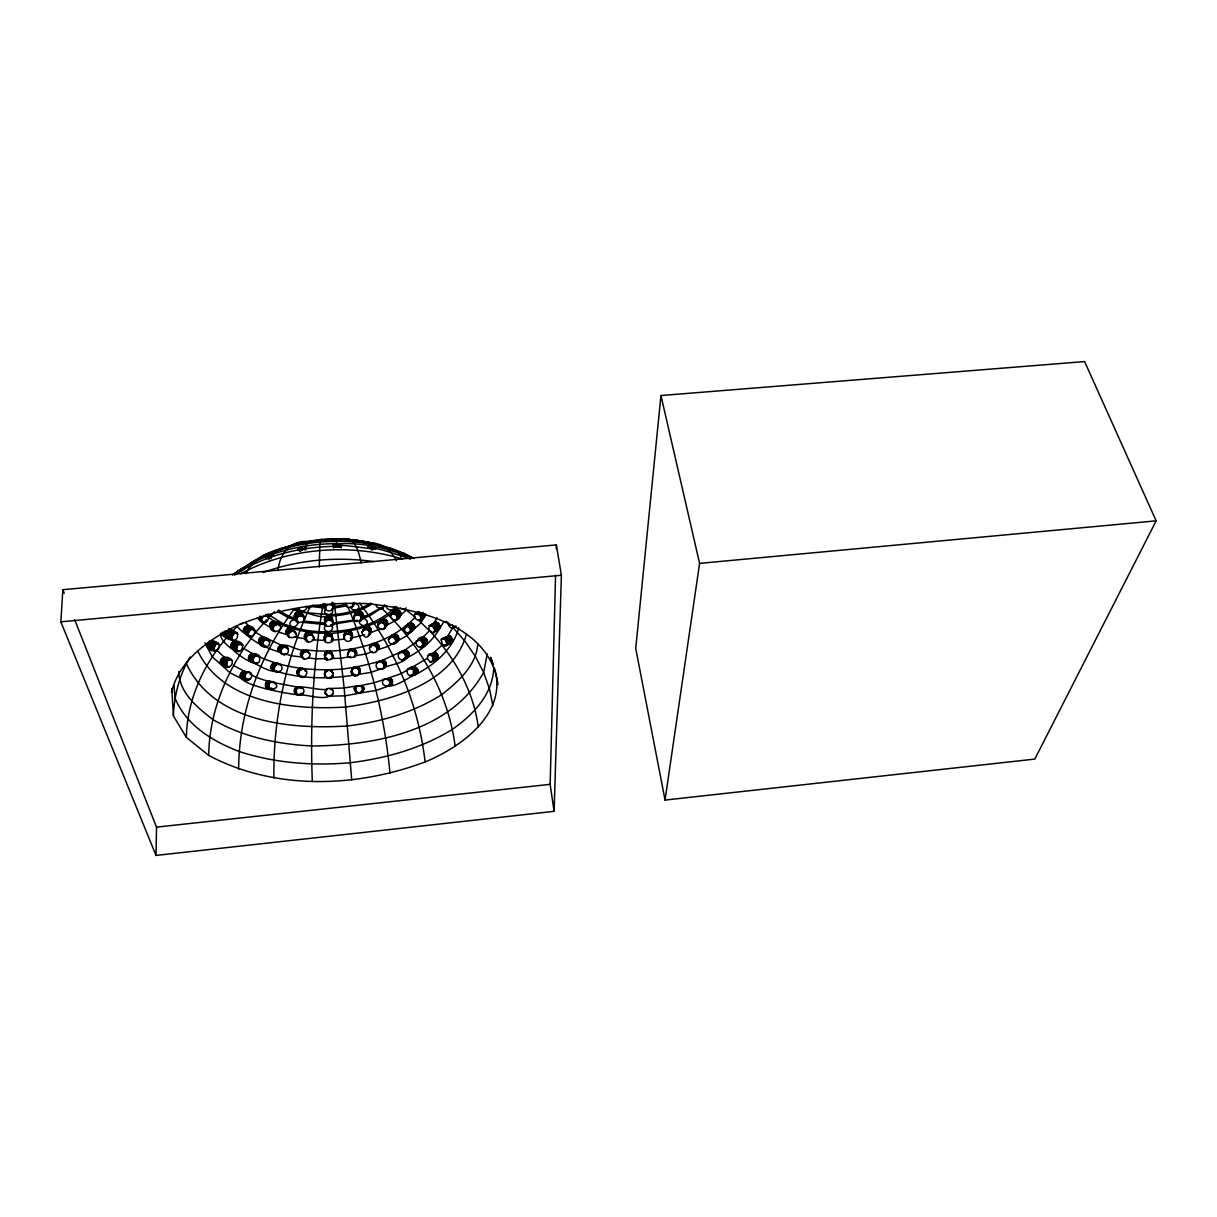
<?xml version="1.0" encoding="UTF-8"?>
<svg xmlns="http://www.w3.org/2000/svg" width="1217" height="1217" viewBox="0 0 1217 1217"><rect width="100%" height="100%" fill="white"/><g stroke="black" fill="none" stroke-linecap="round" stroke-linejoin="round"><path stroke-width="1.5" d="M333.443 547.772L333.443 544.364C360.673 541.093 388.314 548.563 413.582 558.405M334.097 547.483L334.112 544.075M334.994 547.27L334.994 543.862M336.044 547.118L336.059 543.71C299.61 543.68 262.781 553.659 232.766 574.713M337.2 547.057L336.44 541.459C306.471 541.291 275.666 548.182 249.941 563.79L255.022 560.489L237.65 571.397L235.261 573.983M287.836 648.25L284.17 645.421C289.54 646.44 290.042 654.64 284.261 654.807C281.614 652.936 275.787 651.049 278.799 646.729C286.467 641.024 297.146 652.266 306.121 649.954C344.502 654.29 387.797 646.273 415.225 617.156L406.219 610.052L394.354 621.111L385.546 625.979M284.261 654.807C277.902 654.305 282.116 644.386 287.136 647.611M338.387 547.102L338.387 543.695C344.426 543.603 340.623 547.696 336.592 546.327C300.979 546.646 264.408 555.074 234.622 575.139M339.497 547.224L339.513 543.816M340.471 547.437L340.486 544.029M341.247 547.711L341.262 544.303M396.088 606.355C378.791 624.215 352.656 631.091 328.423 631.653L328.864 635.761C342.768 642.135 317.378 648.205 325.563 634.133C350.663 631.517 379.141 627.12 397.442 607.329M156.019 855.429L60.85 621.841L62.843 589.697L556.352 544.912L561.387 575.245L554.1 811.343L156.019 855.429L156.521 827.134L74.633 619.605M370.789 603.024C358.27 610.858 343.316 614.6 328.59 614.615L329.016 619.62C344.67 628.246 313.225 628.702 329.016 619.62M417.963 611.527L414.328 615.133C414.343 622.313 424.17 621.568 425.6 614.737L425.631 613.916L421.021 618.084L420.306 620.122M382.397 668.985C387.599 665.334 379.385 657.788 376.433 663.767C374.045 670.704 385.272 671.328 386.337 665.014C386.656 662.885 385.165 660.694 383.051 660.238C369.846 664.254 356.049 667.312 342.22 669.107C308.373 671.708 272.897 667.068 243.856 648.463C223.03 680.166 209.05 717.193 208.746 755.438C274.966 790.563 356.17 787.718 425.098 761.948C461.608 746.949 508.113 713.177 494.452 668.027M554.1 811.343L550.145 784.341L555.56 575.322M556.26 548.715L556.352 544.912M296.842 672.773L297.739 669.746L300.493 668.163C313.986 669.122 302.166 685.11 296.842 672.773L301.131 677.017M298.728 673.777L299.61 670.734L302.379 669.137M238.654 769.159C238.791 711.443 260.103 654.64 294.514 608.667L307.186 612.775L328.59 614.615M388.436 639.397C388.01 645.755 396.894 645.314 398.598 639.807L398.218 636.08L394.84 634.042L388.436 639.397L392.33 635L388.725 638.514M280.397 626.07L276.442 621.857C289.327 629.934 268.653 637.662 269.946 623.88C272.699 617.977 279.301 623.119 282.77 625.264C297.024 630.467 312.1 633.707 327.373 633.129L327.814 635.913L325.35 637.708L324.954 640.553M395.008 643.337C397.944 640.005 392.528 634.574 389.227 637.769M273.795 630.862C271.148 627.44 276.731 622.359 279.925 625.355M403.755 629.067L405.246 626.268L408.76 626.907L410.798 630.345L409.308 633.129L406.676 633.007L403.953 630.01L406.417 626.801M265.778 614.387C271.224 616.487 267.329 624.169 262.613 622.663L257.304 617.536C261.716 624.397 270.372 625.553 275.316 631.699M396.529 641.435L406.858 635.776L414.449 628.641L414.769 626.938L413.521 624.215L410.038 622.678L404.074 627.348M288.946 635.213C283.667 634.894 285.858 627.181 290.346 627.789L292.917 630.878C305.969 640.872 276.624 638.803 292.917 630.878M228.005 666.977L220.749 664.299C218.132 658.26 226.21 654.746 230.698 659.127L231.823 660.162C234.394 666.201 226.377 669.746 221.89 665.319L212.412 656.967L204.928 642.804M226.879 665.958L227.168 661.059L230.698 659.127M300.432 654.031L303.094 649.939L305.832 651.612C316.42 653.346 303.55 665.243 300.645 655.005L300.432 654.031L302.364 656.952M302.151 655.978L303.109 653.103L305.832 651.612M386.397 686.418C397.396 682.189 379.445 673.366 383.02 684.608C393.441 690.313 407.239 677.519 416.959 673.807C435.427 664.117 453.287 648.372 458.779 627.789M385.409 686.327L390.9 685.262C394.034 683.269 392.33 677.763 388.573 678.021L401.306 673.579L427.228 658.427M429.205 625.66L432.248 626.04L434.286 628.504L434.758 631.349L432.628 632.901L428.932 629.737L429.205 625.66L435.914 621.841L439.063 624.062L440.082 627.835C431.898 642.485 417.325 653.529 402.082 660.01C399.587 659.766 397.776 657.119 398.263 654.7C400.804 647.17 410.175 657.576 403.04 659.949M250.291 674.294C266.417 683.346 286.254 683.924 303.185 688.594C305.011 690.86 303.505 694.648 300.599 695.013C296.598 695.348 222.863 683.924 244.206 671.191L246.306 672.742M247.69 680.105C243.354 679.056 244.876 671.632 249.166 672.073C255.859 675.055 248.177 684.273 242.731 679.208L248.572 680.105M208.746 755.438L186.353 737.38C187.022 700.429 203.117 665.06 226.986 637.312M382.853 668.209C390.125 663.919 408.151 663.873 409.018 653.316C407.649 648.463 401.808 650.137 399.146 652.981M186.353 737.38L173.407 715.931C174.183 695.348 179.447 674.75 190.095 657.028M304.387 636.065L307.171 632.14L308.205 631.897L309.742 634.742C321.805 637.617 304.615 648.844 304.387 636.065L306.547 640.735M305.923 638.925L306.958 636.156L309.742 634.742M173.407 715.931L171.795 688.792M421.295 647.368L422.923 644.462L421.843 641.496L419.363 639.777L416.427 640.994C414.115 646.668 422.634 650.334 425.874 644.706L424.17 644.812M304.402 618.586L300.934 612.364C313.393 623.789 289.524 627.211 295.259 613.353C304.904 608.698 316.709 619.331 327.495 616.091C342.951 615.924 358.787 612.455 371.93 604.043M304.22 617.704C302.333 613.535 295.107 616.639 296.522 620.883M420.473 647.55L427.091 643.61C429.434 637.921 420.899 634.316 417.659 639.883M660.953 395.525L635.73 648.418L665.045 800.071L1034.83 759.089L1156.15 520.846L1084.621 361.571L660.953 395.525L699.592 563.38L665.045 800.071M214.937 650.137L207.286 647.109L208.031 643.169L210.556 640.629C215.576 640.827 222.239 644.097 217.98 649.467C216.565 653.788 204.623 648.037 209.735 648.189M215.409 651.141C212.792 649.133 214.861 644.402 217.508 643.215M325.289 692.458L327.221 688.959L325.38 690.48L325.045 693.492L328.347 696.2L324.893 692.473M300.447 694.131L298.576 694.937C307.977 694.025 326.491 702.27 333.215 693.249C334.036 690.176 330.705 687.514 327.769 688.579C323.433 693.249 285.417 678.797 296.568 694.709L298.591 694.77C294.925 693.447 295.701 687.529 299.549 687.118M441.193 639.838L442.486 644.493L445.848 645.74C448.054 643.245 445.3 637.556 441.908 638.651L441.193 639.838L449.864 635.898L452.283 638.94L452.541 641.755L443.87 645.71M324.437 673.64L324.969 671.586L327.464 669.624L331.937 671.48L333.199 674.34C333.23 680.136 323.981 679.375 324.437 673.64L326.126 677.428M324.863 674.568L325.38 672.499L327.89 670.537M326.886 660.025L326.445 658.138C323.342 656.678 324.087 651.764 327.358 651.049L327.814 652.905C345.369 657.925 315.416 665.775 327.814 652.905M332.393 658.473L332.302 653.666L329.442 651.004L329.898 652.86M412.943 674.918L413.552 670.217L409.657 667.996C405.231 669.122 407.026 676.53 411.376 675.77L416.959 673.807C420.671 669.365 413.841 664.117 409.657 667.996M237.908 651.506L231.184 647.916C228.796 640.75 239.171 638.575 242.594 644.751C243.096 660.755 220.657 642.637 220.703 635.031M236.737 650.426L237.421 645.497L241.438 643.671M272.456 689.598L267.055 688.7C258.658 671.662 291.061 688.67 268.881 689.233L271.528 688.046M270.615 689.065C267.451 687.149 268.896 681.55 272.654 681.55M256.483 663.539L249.439 660.877C245.378 654.7 255.342 650.578 259.282 656.237C263.465 674.188 234.44 652.616 232.341 648.996L238.684 651.658M255.555 663.524L253.41 661.911L253.151 658.853L254.931 656.146L257.7 655.385M432.826 660.907L432.491 656.176L428.749 654.457L427.167 658.306L430.073 662.018L437.968 659.036L438.379 656.252L435.473 652.555L433.906 652.616L432.37 654.487M324.985 624.26L324.574 618.692L327.495 616.091L327.951 619.772M345.628 603.176C344.335 609.154 355.638 608.865 353.858 602.415M352.2 606.933L352.717 603.754M323.19 603.419C313.241 662.185 310.046 722.077 312.313 781.603M278.115 570.545C279.21 554.085 291.046 539.466 308.799 541.641C334.249 537.427 361.419 538.188 385.743 547.346M466.446 634.103C452.8 683.467 390.9 700.794 345.947 707.016C294.118 710.256 222.863 703.517 197.473 650.578M332.728 602.415C338.22 612.41 322.216 614.372 325.045 604.058M477.794 644.006C476.121 666.125 457.927 681.87 441.634 694.709C413.293 712.63 380.708 721.909 347.636 725.971C290.604 729.607 213.431 722.487 186.338 663.493M232.538 640.248C230.591 637.419 233.816 631.806 237.254 632.901C239.749 644.478 226.621 640.112 221.509 634.316M492.931 705.997L489.523 689.035L483.651 672.469L487.256 653.894M343.833 637.389C344.305 631.334 354.695 634.544 351.257 639.777C345.582 645.649 340.334 634.437 346.662 631.44L346.024 634.316M344.67 633.555L344.274 639.275M348.062 633.966L348.686 631.091C351.911 631.075 353.919 635.533 351.181 637.602M493.752 668.072C492.626 694.77 472.987 714.759 452.405 729.363C421.523 748.349 386.291 758.237 350.542 762.709C313.058 765.98 275.072 763.181 239.171 751.513C212.686 741.214 186.277 725.515 175.02 698.056L174.001 685.369M351.88 669.517L354.512 667.114C350.466 668.757 349.933 675.374 354.984 675.907L355.988 674.827C328.271 679.451 298.454 679.223 271.893 669.73C269.672 667.175 271.832 662.687 275.194 662.748C279.651 662.398 284.459 667.296 280.671 671.069C271.148 673.899 259.753 665.425 251.021 661.713L257.426 663.28M275.924 671.693C271.817 669.046 276.076 661.896 280.382 664.588M349.903 650.912L351.941 650.563L352.763 648.585C367.047 657.074 338.265 663.508 350.739 648.935L347.895 653.088M347.682 654.077L349.188 650.228M355.486 655.704L354.695 651.916L351.941 650.563M351.698 638.91L352.504 635.076M351.454 636.065L352.063 633.19M351.257 639.777L352.413 634.103M350.861 635.259L351.47 632.384M351.241 672.56L353.615 667.677M354.984 675.907C361.814 676.485 359.654 665.288 353.508 668.163M357.981 674.979C361.601 673.047 360.871 667.038 356.611 666.749L355.607 667.798M350.055 634.605L350.663 631.729M250.428 636.582L243.613 632.034C241.879 624.899 252.238 623.804 254.809 630.284C255.098 643.002 240.357 631.319 237.315 626.238L232.614 631.045M349.096 634.163L349.72 631.288M249.637 636.415L248.283 634.544L248.922 631.669L251.174 629.463L253.699 629.235M269.535 641.04L264.987 637.647C271.558 638.073 270.874 647.566 264.91 647.048C257.958 646.972 256.239 636.704 263.481 636.81L285.295 647.048M263.374 646.212L262.583 643.61L263.922 640.796L266.599 639.427L269.033 640.294M345.156 634.848L345.795 631.973M343.924 638.362L345.111 632.688M388.086 685.795L389.06 685.886L375.87 690.465L360.202 693.005C363.807 691.545 362.818 685.643 358.924 685.475M358.178 693.355C378.517 683.771 340.623 683.863 359.35 693.188L358.346 692.975M354.649 690.085L355.836 689.948L356.033 687.909L354.847 688.046M353.326 605.594L353.082 603.13M355.181 615.376L357.068 614.722L358.315 610.751C374.851 616.35 346.678 631.045 355.729 612.045L356.429 611.406L354.482 616.015M355.729 612.045L355.47 615.528M361.723 619.681L360.932 616.167L357.068 614.722M371.215 549.704L372.022 546.387C389.942 553.37 339.543 542.721 338.935 546.311M372.341 550.008L373.132 546.692M361.829 632.46L364.902 626.953L361.829 632.46C368.234 647.094 374.577 622.283 362.058 631.547M369.01 635.487C372.615 632.734 371.87 625.964 366.758 626.314L365.1 629.448M370.074 646.425C373.589 642.196 380.023 648.935 375.597 652.114C369.664 655.278 366.819 645.603 372.828 643.489L369.588 647.246M371.383 646.896L372.113 644.143M393.669 643.093L387.949 646.41L377.605 649.802C380.784 647.627 378.274 642.424 374.669 642.85L372.645 645.132M377.681 625.066L378.411 623.469C381.514 620.351 387.417 625.188 384.572 628.672L381.043 629.508L377.955 626.922L377.681 625.066L380.982 619.925L377.924 624.199M387.112 625.097L387.052 620.792L383.507 618.921L378.548 624.808M267.892 616.41C264.88 614.235 260.347 618.297 261.518 621.598L262.613 622.663M361.525 616.973L362.742 612.988M360.536 621.096L362.94 615.696M361.86 617.871L363.092 613.885M361.251 620.457L363.153 614.813M360.141 615.483L361.373 611.512M360.932 616.167L362.164 612.181M359.182 615.011L360.415 611.04M358.133 614.752L359.38 610.782M390.338 615.635L395.053 609.656C401.99 608.013 402.842 618.145 396.301 620.183L392.619 619.712L390.353 616.517L393.897 610.751M353.873 618.616L354.71 615.954M356.064 614.935L357.311 610.964L356.581 609.778M353.797 617.688L355.273 612.836M397.472 619.088L396.286 614.859L391.752 613.764M407.786 624.762L408.06 623.956M401.853 652.753C410.159 645.253 421.782 639.807 429.388 630.604C454.595 657.195 473.535 690.739 478.311 727.431M332.211 695.059L333.215 693.249M332.013 677.26L332.621 674.477L333.078 675.405M355.029 656.602L356.49 652.738M355.623 653.712L356.414 651.734M354.345 657.332L356.292 653.712M355.273 652.753L356.079 650.776M354.695 651.916L355.501 649.939M171.46 692.367C179.249 660.344 207.499 640.629 235.2 626.39C276.685 608.576 321.836 601.852 366.804 603.617C417.157 608.896 489.477 624.184 497.981 684.456L497.388 684.562M353.904 651.232L354.71 649.269M352.96 650.776L353.782 648.798M349.036 651.46L349.872 649.482M347.758 655.081L348.534 652.099M313.134 605.366L309.301 608.257L305.376 606.385M310.229 606.385C285.417 659.812 273.095 719.11 273.916 777.982M332.074 621.294L332.119 617.688L329.624 616.045L330.096 619.727M400.743 557.416L402.249 554.313C421.28 564.11 375.262 545.733 373.938 549.08M369.679 632.81L371.307 629.661M368.31 636.126L371.337 630.604M369.36 631.866L371.002 628.717M325.335 607.1C326.582 603.571 333.093 603.799 333.306 607.815M368.051 630.3L369.694 627.166M368.812 631.014L370.455 627.881M367.138 629.782L368.781 626.649M366.134 629.493L367.777 626.359M364.111 629.645L365.769 626.512L365.1 625.295M245.864 573.648C257.198 551.073 285.615 546.905 307.855 542.341C311.735 542.097 307.095 544.166 305.695 544.105M375.947 604.438L376.844 606.964L380.541 608.835L382.381 608.515L384.085 605.336M382.381 608.515L384.77 604.864M381.514 608.789L383.218 605.594M328.423 631.653C316.146 632.14 303.642 630.725 291.989 626.709L291.304 627.957L296.111 633.783M277.324 611.39L288.155 617.567L295.685 619.97L296.37 618.723L288.992 616.35L278.404 610.31M406.159 607.952L403.998 609.626L400.393 608.028M433.8 623.423L437.101 617.688M447.171 637.069L452.876 627.455L465.168 641.465L475.482 656.541L483.651 672.469M364.202 627.592L363.533 630.254M371.109 631.517L369.938 632.962L381.317 628.474M378.822 662.367L380.1 660.801L377.726 662.2M443.886 621.689L440.082 627.835L432.628 632.901M300.873 610.721L300.082 611.953L302.242 615.893M483.255 673.077C450.016 731.904 373.589 745.625 311.537 745.975C277.187 744.135 242.791 737.015 212.808 719.521C197.443 707.655 179.158 692.625 178.701 671.586M385.302 627.09L387.843 623.515M384.572 628.672L387.599 624.367M385.028 625.219L387.569 621.659M385.302 626.162L387.843 622.587M383.005 629.554L384.694 627.166M383.796 623.591L386.337 620.031M384.511 624.351L387.052 620.792M382.914 622.998L385.47 619.453M380.936 622.48L383.507 618.921M381.94 622.617L384.496 619.073M243.856 648.463L255.631 632.353L266.523 619.833M412.122 667.768L407.543 669.624M383.081 608.044L383.751 605.777M397.716 617.43L401.002 613.322M396.301 620.183L401.002 614.189M396.97 615.65L400.256 611.543M397.472 616.532L400.743 612.41M395.449 614.22L398.735 610.113M396.286 614.859L399.572 610.751M392.589 613.535L395.89 609.428M393.532 613.535L396.833 609.428M394.506 613.764L397.792 609.656M390.581 614.859L394.369 610.113L393.182 609.185M375.597 652.114L378.822 648.326M377.057 648.691L379.065 646.394M377.057 649.68L379.065 647.383M376.783 647.703L378.791 645.421M376.266 646.82L378.274 644.538M375.536 646.06L377.544 643.793M374.653 645.512L376.661 643.23M373.665 645.193L375.688 642.911M369.329 648.189L371.368 645.908M357.083 675.541L359.684 673.123M359.182 673.26L360.171 672.18M359.411 672.21L360.384 671.145M359.35 671.16L360.323 670.095M353.919 675.678L354.938 674.598M359.015 670.141L360.004 669.076M352.96 675.192L353.98 674.112M238.988 571.914L242.487 568.187L245.469 566.985M358.422 669.244L359.411 668.194M352.169 674.477L353.173 673.397M357.615 668.529L358.619 667.479M351.576 673.579L352.595 672.499M356.657 668.027L357.661 666.977M351.181 671.495L352.2 670.43M351.394 670.461L352.428 669.396M266.401 615.178L268.698 617.354L274.586 611.664M433.906 652.616L442.09 645.162M421.021 618.084L424.261 614.068M418.891 620.503L423.486 616.334M419.667 620.427L425.6 614.737M385.257 605.807L369.207 616.106L360.673 619.194M415.027 613.916L419.013 614.676L421.325 612.592M420.823 617.186L419.774 615.422L423.227 612.303M420.397 616.274L422.695 614.189M393.441 644.219L395.495 642.363M414.328 615.133L416.625 613.049M416.427 613.535L418.739 611.451M417.294 613.687L419.591 611.619M395.829 640.75L398.902 637.967M392.483 644.295L395.586 641.511M395.799 641.709L398.872 638.925M395.145 638.849L398.218 636.08M395.601 639.777L398.674 636.993M394.475 638.043L397.563 635.274M392.711 636.978L395.799 634.224M393.639 637.404L396.742 634.635M391.737 636.795L394.84 634.042M447.917 622.708C447.369 626.359 454.808 631.41 452.602 624.945M408.486 633.342L414.723 627.85M410.479 632.064L421.097 622.739L424.261 616.258M409.308 633.129L413.263 629.721L411.559 629.874M410.601 629.402L414.571 625.994M407.589 633.296L414.769 626.938M409.551 627.622L413.521 624.215M410.175 628.459L414.145 625.066M406.965 626.116L410.935 622.724M407.878 626.405L411.863 622.998M408.76 626.907L412.746 623.515M333.443 544.364L333.717 545.718L336.592 546.327M403.801 628.155L410.038 622.678M242.579 623.21L243.4 622.572M302.546 550.297L301.74 546.965L298.013 548.897L300.842 549.719M242.442 568.75L237.954 572.69L239.08 572.37M240.723 571.351L245.21 567.411L244.085 567.746M232.462 574.85L242.487 568.187M434.819 630.467L440.143 626.953M433.374 632.87L439.337 629.083L437.131 629.174M433.739 627.561L439.063 624.062M434.286 628.504L439.611 625.006M434.652 629.508L439.976 625.994M429.799 626.04L432.461 624.291M431.411 625.568L436.736 622.07M432.248 626.04L437.572 622.541M433.039 626.709L438.363 623.21M430.59 625.34L435.914 621.841M271.239 558.694L269.687 555.56L265.458 558.527L267.436 558.649M252.315 562.117L247.234 565.418L248.238 564.855M254.003 561.067L264.074 554.846L273.597 551.697L270.752 553.446M240.449 573.846C289.114 547.559 349.477 543.071 402.218 558.922M383.994 666.429L386.337 665.014M383.69 667.433L386.048 666.003M384.009 665.38L386.367 663.965M383.766 664.33L386.124 662.93M383.279 663.387L385.622 661.987M451.461 628.185L454.671 626.283M452.055 628.368L455.28 626.466M452.541 628.307L456.116 626.086M382.564 662.58L384.922 661.181M381.682 661.987L384.04 660.588M376.981 662.885L379.354 661.485M379.643 661.546L402.736 651.049M380.678 661.637L383.051 660.238M419.576 647.474L422.634 645.695M422.831 645.421L427.41 642.759M422.405 642.424L427 639.762M422.786 643.428L427.365 640.781M422.923 644.462L427.517 641.8M421.112 640.705L425.707 638.058M421.843 641.496L426.437 638.849M416.427 640.994L421.036 638.347M419.363 639.777L423.957 637.145M420.261 640.127L424.855 637.48M418.481 639.701L423.075 637.054M246.153 679.314L241.194 678.417L229.952 672.773L221.89 665.319L224.141 664.878M405.55 657.332L409.125 655.385M402.082 660.01L408.79 656.313M405.626 656.313L409.201 654.366M405.033 654.274L408.608 652.327M405.459 655.263L409.018 653.316M404.409 653.392L407.984 651.46M402.69 652.221L406.265 650.289M403.603 652.692L407.193 650.76M398.583 653.757L405.307 650.076M269.489 557.918L273.703 554.937L271.726 554.815M444.601 645.968L450.564 643.184M445.27 645.984L451.233 643.184M446.304 641.724L452.283 638.94M446.578 642.728L452.557 639.929M446.669 643.687L452.648 640.887M444.616 639.168L450.594 636.4M445.285 639.883L451.264 637.1M445.863 640.75L451.842 637.967M441.908 638.651L449.864 635.898M443.171 638.408L449.149 635.624M330.431 696.139L331.389 695.713M326.81 689.005L327.769 688.579M275.681 551.788L280.29 549.415L278.419 549.673M276.32 550.434L271.71 552.807L273.566 552.548M279.56 549.445C322.733 533.974 372.95 536.667 413.704 558.207M285.904 547.254L287.531 546.631L279.53 549.491M433.176 660.086L438.318 658.214M430.073 662.018L435.199 660.131M430.879 662.124L436.781 660.086L436.021 660.238M433.252 658.123L438.379 656.252M433.313 659.142L438.455 657.271M269.672 552.99L282.177 548.593M283.896 547.985L296.34 543.482M364.72 634.818L350.329 638.134M431.868 655.385L437.009 653.529M432.491 656.176L437.633 654.32M432.963 657.104L438.105 655.248M428.749 654.457L434.667 652.449M427.563 655.522L435.473 652.555M431.137 654.776L436.279 652.92M263.222 572.477C298.119 559.759 336.759 556.428 373.467 561.539M372.356 651.643L365.556 654.061L354.284 655.887M381.164 668.802L371.063 672.347L358.072 674.461M361.768 617.11L368.386 614.935L380.967 607.694C419.956 643.96 448.388 693.158 455.158 746.401M357.296 620.305L331.435 624.519M243.613 679.208L245.271 678.401L250.23 679.299M303.139 549.323L306.045 548.198L306.501 546.768L304.022 546.57L304.828 549.917M410.479 675.815L415.393 674.659L414.495 674.705M398.75 616.289L399.587 616.061M413.871 673.244L417.872 672.134M413.506 674.157L417.522 673.047M409.581 675.587L412.259 674.842M413.993 672.24L418.009 671.13M413.552 670.217L417.568 669.122M413.886 671.206L417.903 670.111M413.004 669.35L417.02 668.255M408.091 668.863L414.586 666.87M411.468 668.179L415.484 667.099M412.289 668.65L416.305 667.57M241.742 623.636L240.205 623.789M304.554 542.843L300.675 544.242L303.398 544.501M278.45 610.569L279.454 610.356M388.984 685.125L391.646 684.608M389.531 684.289L392.178 683.756M389.851 683.315L392.498 682.783M389.912 682.281L392.574 681.763M389.729 681.261L392.376 680.759M389.288 680.333L391.95 679.816M388.634 679.542L391.296 679.04M344.578 639.168L331.039 640.279M384.055 679.147L389.562 678.097M383.325 679.801L386.747 678.645L373.984 682.798L359.928 685.703M387.827 678.949L390.49 678.447M308.799 541.641C320.512 539.344 298.195 543.056 306.562 542.021M350.663 656.526L341.049 658.306L331.146 658.443M359.35 693.188L344.883 695.85L330.005 696.139M310.092 541.124C326.095 538.218 342.829 538.036 358.848 540.759L356.718 540.454L361.099 541.246M334.842 606.522L346.723 604.469M335.025 607.907L347.317 605.777M353.402 620.138L333.26 622.998M356.338 685.977L344.137 687.985L329.837 688.518L332.743 690.252M327.814 635.913L328.864 635.761M361.084 692.443L362.24 692.29M368.888 543.33C380.784 541.489 391.387 550.662 396.483 560.702M275.559 670.81L274.54 670.947L277.826 672.256M356.262 692.656L357.433 692.488L355.501 691.956M361.784 691.697L362.94 691.545M362.27 690.769L363.411 690.632M354.953 691.073L356.14 690.921M362.499 689.765L363.64 689.628M362.453 688.731L363.609 688.594M354.619 689.05L355.805 688.913M362.149 687.742L363.305 687.62M361.601 686.875L362.757 686.753M355.334 687.133L357.205 686.251L356.033 686.373M156.521 827.134L550.145 784.341M360.84 686.175L361.997 686.053M356.9 685.825L358.087 685.703M60.85 621.841L561.387 575.245M699.592 563.38L1156.15 520.846M246.366 633.19L244.723 633.099C254.11 642.393 266.873 648.418 279.484 652.038M334.766 539.968L331.693 540.728L335.268 541.443M336.44 541.459L340.638 540.667L337.063 539.952M406.615 657.986L404.698 657.834M326.004 606.598L312.556 605.29M260.103 618.784L258.4 618.601M325.593 623.119L303.702 621.066M325.76 640.401L312.252 639.853M327.419 658.503L315.827 658.914L308.403 657.88M333.519 539.04L330.583 539.192L334.021 539.405M336.303 539.374L339.33 539.177L335.801 539.025M337.596 541.428C358.072 541.109 378.989 544.227 398.065 551.833M325.532 624.64L303.17 622.359M325.913 608.135L311.963 606.629M301.557 687.346L299.534 687.316L301.147 688.548M296.537 687.362L298.561 687.392M300.416 687.818L302.455 687.864M295.655 687.894L297.663 687.924M294.94 688.639L296.948 688.67M294.423 689.537L296.431 689.583M294.164 690.556L296.172 690.602M294.164 691.591L296.172 691.636M369.816 546.037L367.519 546.539L371.733 548.73M294.438 692.579L296.446 692.64M301.162 693.386L303.2 693.447M294.955 693.477L296.963 693.538M295.685 694.192L297.693 694.268M299.565 694.664L301.588 694.724M298.576 694.937L300.599 695.013M364.491 542.006L362.24 542.097L366.652 543.619M368.873 543.984L371.109 543.877L366.713 542.356M268.12 681.353L271.695 681.687M274.479 682.083L270.919 681.748L271.665 682.372M267.223 681.748L270.782 682.098M266.447 682.387L270.007 682.737M265.838 683.224L269.383 683.574M265.443 684.197L268.987 684.547M265.291 685.232L268.835 685.597M265.382 686.266L268.942 686.631M265.732 687.24L269.292 687.605M266.295 688.061L269.855 688.442M270.752 688.685L274.312 689.05M304.387 659.051L302.668 657.089L291.38 655.78L284.672 653.651M363.274 541.595L365.389 541.884L361.008 541.109L372.098 542.904L380.282 545.87M243.324 671.191L249.166 672.073M242.472 671.465L250.702 672.879M241.666 671.997L246.64 672.879M240.996 672.742L245.956 673.625M240.494 673.655L245.454 674.537M240.19 674.674L245.149 675.572M240.114 675.739L245.073 676.622M240.266 676.758L245.225 677.656M240.631 677.671L245.591 678.569M400.363 553.613L398.887 553.522L403.496 556.61M347.59 538.933L351.12 539.816C357.463 545.794 359.289 554.83 361.266 562.984M399.724 552.259L404.744 553.522L412.244 558.451M223.837 657.363L229.967 659.005M223.076 657.515L229.207 659.142M216.732 650.182L225.693 658.519L231.823 660.162M222.315 657.925L228.446 659.568M221.616 658.58L227.746 660.222M221.038 659.416L227.168 661.059M220.596 660.405L226.727 662.048M220.338 661.455L226.468 663.098M220.277 662.504L226.408 664.147M220.414 663.463L226.545 665.121M223.38 665.303L229.496 666.946M222.62 665.456L228.735 667.099M278.663 632.14L287.121 634.65M291.989 626.709L283.607 624.047L267.679 614.053M382.61 546.327L384.663 546.981M385.911 547.848L386.9 548.152M391.478 548.7L390.064 548.35L398.476 551.773L393.426 549.415M293.921 636.856L306.547 639.047L308.084 641.922M293.556 609.839L299.093 611.771L301.253 615.711M332.91 639.412L331.906 634.772L329.457 633.083L329.913 635.867M397.077 551.423L412.32 557.918M405.398 557.295L410.509 559.166M218.634 643.413L211.165 640.598L212.321 642.044M209.887 640.933L216.854 643.519M214.055 642.682L219.258 644.614M209.218 641.481L216.185 644.067M208.579 642.241L215.546 644.843M208.031 643.169L214.998 645.755M207.605 644.189L214.572 646.775M207.331 645.223L214.298 647.824M207.225 646.227L214.192 648.828M209.065 648.494L216.018 651.095M333.199 674.34L331.48 670.567L329.609 669.563L330.05 670.476M325.7 676.485L328.012 678.432M277.096 663.311L281.127 665.243M274.175 662.869L277.461 664.147M273.216 663.28L276.487 664.558M272.349 663.919L275.62 665.197M259.282 656.237L254.733 654.442L255.281 655.218M252.223 653.575L256.757 655.37M251.28 653.848L255.813 655.628M256.802 655.811L259.814 656.997M250.398 654.366L254.931 656.146M271.665 664.771L274.936 666.049M271.208 665.76L274.464 667.053M249.622 655.111L254.155 656.891M249.013 656.024L253.547 657.819M270.98 666.825L274.251 668.118M248.633 657.058L253.151 658.853M248.466 658.138L252.999 659.933M271.026 667.89L274.297 669.183M271.345 668.878L274.616 670.187M248.557 659.173L253.09 660.983M248.892 660.116L253.41 661.911M271.893 669.73L275.164 671.039M235.079 641.024L240.647 643.519M234.242 641.146L242.594 644.751M233.375 641.526L242.883 645.603M232.569 642.165L238.136 644.66M231.854 643.002L237.421 645.497M231.306 643.976L236.874 646.47M230.941 645.025L236.509 647.52M230.804 646.075L236.372 648.585M230.88 647.064L236.448 649.574M233.983 649.026L239.536 651.536M295.685 619.97L296.552 620.381A4.138 3.408 -25.5 0 1 292.978 626.877M305.376 669.928L302.577 668.422L306.121 670.673M304.722 670.613L306.623 671.601M299.458 668.437L301.344 669.426M298.515 668.985L300.401 669.974M297.739 669.746L299.61 670.734M297.176 670.673L299.063 671.662M296.872 671.708L298.743 672.712M228.811 628.413L237.254 632.901M229.694 629.25L236.007 632.627M228.918 629.524L237.878 634.163M228.127 630.026L234.44 633.418M227.366 630.771L233.679 634.148M225.115 630.817L233.01 635.046M233.527 665.486L244.206 671.191M224.567 631.821L232.447 636.05M222.605 632.003L232.067 637.084M304.265 676.987L301.329 676.256L303.216 677.276M223.989 633.859L231.884 638.088M225.13 635.168L221.205 633.738L233.801 640.507M220.87 633.053L231.899 638.986M297.1 673.807L298.971 674.811M220.505 633.738L233.101 640.507M297.602 674.735L299.473 675.739M298.332 675.481L299.245 675.998M313.743 637.069L310.229 632.171L311.765 635.015M302.668 657.089L300.645 655.005M309.879 653.97L306.121 649.954L307.855 651.871M268.698 617.354L278.419 624.504M267.512 639.457L255.631 632.353L245.378 622.556M262.553 636.765L266.599 639.427M267.101 640.142L269.794 641.922M261.609 636.993L265.641 639.64M260.697 637.449L264.728 640.112M259.89 638.134L263.922 640.796M259.236 638.986L263.268 641.648M258.78 639.944L262.811 642.606M258.552 640.933L262.583 643.61M262.735 644.173L266.782 646.851M258.582 641.922L262.613 644.599M261.792 644.402L264.485 646.181M258.856 642.804L262.887 645.482M260.879 644.356L264.91 647.048M247.994 625.751L254.809 630.284M247.127 625.842L252.056 629.128M246.23 626.162L251.174 629.463M245.378 626.725L250.306 630.026M244.617 627.47L249.546 630.771M243.993 628.352L248.922 631.669M243.567 629.326L248.481 632.642M243.339 630.3L248.268 633.616M243.37 631.227L248.283 634.544M284.869 646.06L288.323 649.072M281.34 644.964L284.291 647.17M280.382 645.345L283.318 647.535M279.514 645.938L282.45 648.129M278.799 646.729L281.736 648.92M278.297 647.642L281.233 649.848M278.039 648.646L280.975 650.852M278.039 649.65L280.96 651.871M278.282 650.593L281.218 652.814M278.784 651.399L282.435 654.259M446.183 621.37L450.199 625.021M294.392 616.913L295.518 618.312M295.427 632.079L292.156 628.368L295.883 632.87M235.87 641.176L237.315 643.108M418.754 620.503L429.388 630.604M266.219 615.026L268.333 617.049M266.432 615.817L268.531 617.84M260.012 616.045L262.127 618.084M259.51 616.958L261.625 618.997M259.236 617.886L263.268 621.826M258.141 617.764L263.404 622.876M273.992 620.944L277.476 624.443M273.004 621.126L276.487 624.625M272.045 621.552L275.529 625.036M271.178 622.176L274.662 625.675M270.463 622.967L273.947 626.466M269.946 623.88L273.414 627.379M269.657 624.823L273.14 628.337M269.642 625.766L273.11 629.28M269.855 626.633L273.338 630.147M305.695 638.56L304.585 637.008M306.973 650.456L309.407 653.088M303.094 649.939L304.813 651.871M302.166 650.456L303.885 652.373M301.39 651.171L303.109 653.103M300.812 652.038L302.531 653.97M300.493 653.012L302.212 654.959M325.608 622.146L324.422 619.636M301.116 655.887L303.52 658.549M324.376 636.795L325.563 639.412M289.327 627.881L291.897 630.969M288.323 628.215L290.893 631.304M287.425 628.778L289.981 631.866M286.664 629.524L289.22 632.612M286.117 630.406L288.672 633.494M285.812 631.364L288.368 634.468M285.752 632.323L288.307 635.426M285.98 633.236L289.692 637.754M359.623 603.282C395.236 648.859 418.542 704.415 425.098 761.948M322.429 540.181L321.668 539.116L320.619 540.044L319.843 543.801L319.295 566.939M277.841 663.965L278.389 664.817M292.841 628.991L293.525 630.695M301.618 612.988L304.311 619.529M311.08 632.673L313.925 638.012M298.043 611.832L300.203 615.772M360.886 617.536L361.555 618.768M313.834 638.986L311.75 633.372M297.009 612.136L299.154 616.076M296.05 612.653L298.195 616.593M295.259 613.353L297.389 617.308M294.651 614.189L296.781 618.145M307.171 632.14L308.707 634.985M294.286 615.102L296.431 619.057M297.085 620.031L298.515 622.678M294.21 616.03L297.648 622.267M294.833 617.688L296.978 621.659M306.228 632.627L307.764 635.472M305.437 633.312L306.958 636.156M304.828 634.148L306.365 637.008M304.478 635.091L305.999 637.951M267.603 556.61L269.17 559.744M331.48 670.567L331.937 671.48M330.613 669.943L331.07 670.856M332.211 675.465L332.667 676.409M330.72 677.002L331.161 677.93M326.46 670.05L326.886 670.963M329.716 677.428L330.172 678.371M325.608 670.719L326.034 671.632M324.969 671.586L325.38 672.499M324.559 672.575L324.985 673.503M326.567 677.108L326.993 678.052M348.016 607.344C370.744 659.918 384.678 716.311 389.972 773.327M332.15 671.404L333.047 673.29M324.589 674.69L325.441 676.591M225.693 658.519L226.027 659.355M62.843 589.697L64.227 593.211M491.029 658.26L493.478 664.71M285.371 646.866L285.63 647.809M276.898 622.587L277.126 623.439M332.302 653.666L332.91 656.526M331.891 652.753L332.363 654.609M332.317 655.659L332.789 657.53M331.252 651.962L331.709 653.818M330.416 651.369L330.872 653.225M298.85 548.091L299.656 551.438M305.041 546.524L305.847 549.871M300.629 547.285L301.436 550.632M299.656 547.68L300.447 551.012M326.399 651.46L326.841 653.316M325.563 652.099L326.004 653.955M324.939 652.905L325.365 654.761M325.608 657.545L326.05 659.431M324.543 653.848L324.969 655.704M324.407 654.852L325.395 658.64M308.129 652.038L308.342 653.012M490.862 657.286L491.562 660.679M331.906 634.772L332.773 640.385M331.267 634.027L331.739 636.795M332.378 641.298L332.302 635.67M330.431 633.448L330.902 636.217M326.399 633.525L326.841 636.293M325.563 634.133L326.004 636.917M324.924 634.924L325.35 637.708M324.513 635.837L324.954 638.621M324.924 638.651L325.35 641.45M334.401 603.236L344.137 687.985L351.713 780.006M332.515 618.54L333.108 623.165M332.119 617.688L332.576 621.37M331.465 616.943L331.937 620.624M330.613 616.395L331.085 620.077M326.506 616.471L326.947 620.153M325.654 617.049L326.08 620.731M324.985 617.81L325.426 621.507M324.574 618.692L325.395 625.112M332.5 603.145L333.154 608.683M331.861 602.461L332.165 605.503M325.548 608.074L324.878 604.24L325.304 608.804M324.893 604.91L325.182 607.952M250.124 627.805L250.139 628.733M380.252 621.507L380.252 622.419M393.639 611.543L393.654 612.41M392.483 609.656A4.107 3.042 26.9 0 1 388.162 609.139A4.107 3.042 26.9 0 1 386.108 605.61M393.867 606.948A4.107 3.042 26.9 0 1 393.669 608.546M353.706 603.541A4.168 3.286 8.9 0 1 358.361 605.397A4.168 3.286 8.9 0 1 357.631 609.337M355.76 610.052A4.168 3.286 8.9 0 1 350.587 606.522M362.56 618.54A4.077 3.453 15.6 0 1 365.982 624.853M364.111 625.508A4.077 3.453 15.6 0 1 359.304 621.491M359.502 620.609A4.077 3.453 15.6 0 1 359.973 619.833M331.572 608.926A4.077 3.301 -4.9 0 1 329.64 614.494M327.54 614.524A4.077 3.301 -4.9 0 1 324.711 612.242A4.077 3.301 -4.9 0 1 325.821 609.032M330.537 624.929A4.107 3.575 -6.3 0 1 329.488 631.501M327.373 631.547A4.107 3.575 -6.3 0 1 326.43 625.006M306.699 606.325A4.107 3.164 -17.6 0 1 301.846 610.919M300.021 610.326A4.107 3.164 -17.6 0 1 298.789 608.211M291.137 626.299A4.138 3.408 -25.5 0 1 294.697 619.788"/></g></svg>
